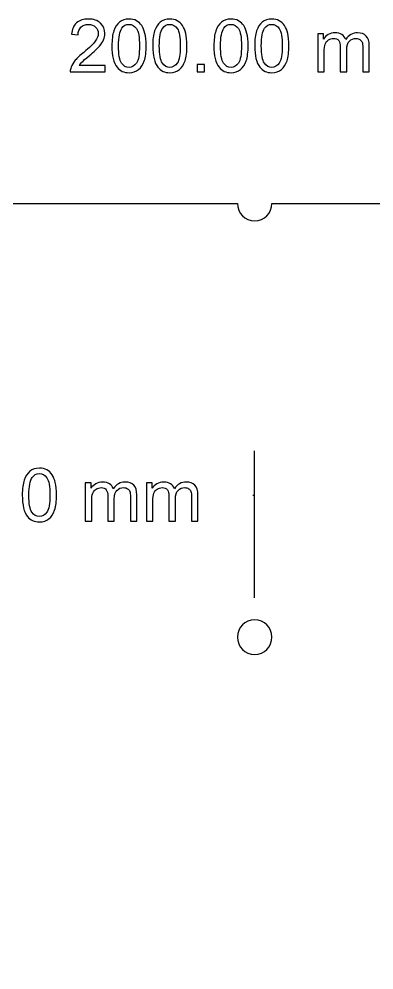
# Model space of a CAD drawing. Extents: x -3.94 to 4.95, y -3.94 to 4.85.
# Drawn here: x -1.071 to 0.542, y 0.458 to 4.774 of the extents above; entities that cross this region are included whole.
import ezdxf

# ---------------------------------------------------------------- set-up
doc = ezdxf.new("R2010")
doc.units = 0
doc.layers.add('LAYER_2', color=7, linetype='CONTINUOUS')

msp = doc.modelspace()

# ---------------------------------------------------------------- linework, layer by layer
at = {"layer": 'LAYER_2', "color": 250}
for points, knots in [([(-0.68, 4.5627), (-0.68, 4.5627), (-0.68, 4.5345), (-0.68, 4.5345), (-0.68, 4.5345), (-0.68, 4.5345), (-0.8378, 4.5345), (-0.8378, 4.5345), (-0.8378, 4.5345), (-0.838, 4.5416), (-0.8369, 4.5484), (-0.8344, 4.5549), (-0.8344, 4.5549), (-0.8304, 4.5657), (-0.8239, 4.5762), (-0.8151, 4.5867), (-0.8151, 4.5867), (-0.8062, 4.597), (-0.7934, 4.6091), (-0.7768, 4.6228), (-0.7768, 4.6228), (-0.7508, 4.644), (-0.7333, 4.6609), (-0.7242, 4.6733), (-0.7242, 4.6733), (-0.715, 4.6857), (-0.7105, 4.6975), (-0.7105, 4.7085), (-0.7105, 4.7085), (-0.7105, 4.7202), (-0.7147, 4.7299), (-0.7229, 4.7379), (-0.7229, 4.7379), (-0.7313, 4.7459), (-0.7421, 4.7499), (-0.7554, 4.7499), (-0.7554, 4.7499), (-0.7695, 4.7499), (-0.7808, 4.7457), (-0.7893, 4.7372), (-0.7893, 4.7372), (-0.7978, 4.7287), (-0.802, 4.717), (-0.8022, 4.702), (-0.8022, 4.702), (-0.8022, 4.702), (-0.8323, 4.7051), (-0.8323, 4.7051), (-0.8323, 4.7051), (-0.8302, 4.7276), (-0.8224, 4.7447), (-0.809, 4.7565), (-0.809, 4.7565), (-0.7955, 4.7683), (-0.7774, 4.7742), (-0.7548, 4.7742), (-0.7548, 4.7742), (-0.7319, 4.7742), (-0.7138, 4.7678), (-0.7004, 4.7551), (-0.7004, 4.7551), (-0.687, 4.7424), (-0.6804, 4.7267), (-0.6804, 4.7079), (-0.6804, 4.7079), (-0.6804, 4.6983), (-0.6823, 4.6889), (-0.6863, 4.6797), (-0.6863, 4.6797), (-0.6902, 4.6705), (-0.6967, 4.6608), (-0.7057, 4.6506), (-0.7057, 4.6506), (-0.7148, 4.6404), (-0.7298, 4.6264), (-0.7509, 4.6086), (-0.7509, 4.6086), (-0.7684, 4.5938), (-0.7797, 4.5838), (-0.7847, 4.5785), (-0.7847, 4.5785), (-0.7897, 4.5733), (-0.7938, 4.568), (-0.7971, 4.5627), (-0.7971, 4.5627), (-0.7971, 4.5627), (-0.68, 4.5627), (-0.68, 4.5627)], [0, 0, 0, 0, 0.045455, 0.045455, 0.045455, 0.045455, 0.090909, 0.090909, 0.090909, 0.090909, 0.136364, 0.136364, 0.136364, 0.136364, 0.181818, 0.181818, 0.181818, 0.181818, 0.227273, 0.227273, 0.227273, 0.227273, 0.272727, 0.272727, 0.272727, 0.272727, 0.318182, 0.318182, 0.318182, 0.318182, 0.363636, 0.363636, 0.363636, 0.363636, 0.409091, 0.409091, 0.409091, 0.409091, 0.454545, 0.454545, 0.454545, 0.454545, 0.5, 0.5, 0.5, 0.5, 0.545455, 0.545455, 0.545455, 0.545455, 0.590909, 0.590909, 0.590909, 0.590909, 0.636364, 0.636364, 0.636364, 0.636364, 0.681818, 0.681818, 0.681818, 0.681818, 0.727273, 0.727273, 0.727273, 0.727273, 0.772727, 0.772727, 0.772727, 0.772727, 0.818182, 0.818182, 0.818182, 0.818182, 0.863636, 0.863636, 0.863636, 0.863636, 0.909091, 0.909091, 0.909091, 0.909091, 0.954545, 0.954545, 0.954545, 0.954545, 1, 1, 1, 1]), ([(-0.6487, 4.6522), (-0.6487, 4.6804), (-0.6458, 4.7032), (-0.6399, 4.7203), (-0.6399, 4.7203), (-0.6342, 4.7375), (-0.6255, 4.7508), (-0.614, 4.7602), (-0.614, 4.7602), (-0.6026, 4.7695), (-0.5882, 4.7742), (-0.5709, 4.7742), (-0.5709, 4.7742), (-0.558, 4.7742), (-0.5468, 4.7715), (-0.5372, 4.7664), (-0.5372, 4.7664), (-0.5275, 4.7613), (-0.5195, 4.7538), (-0.5132, 4.7441), (-0.5132, 4.7441), (-0.5069, 4.7344), (-0.502, 4.7225), (-0.4984, 4.7086), (-0.4984, 4.7086), (-0.4948, 4.6947), (-0.493, 4.6759), (-0.493, 4.6522), (-0.493, 4.6522), (-0.493, 4.6242), (-0.4959, 4.6017), (-0.5017, 4.5844), (-0.5017, 4.5844), (-0.5074, 4.5672), (-0.516, 4.5539), (-0.5275, 4.5445), (-0.5275, 4.5445), (-0.5389, 4.5352), (-0.5534, 4.5305), (-0.5709, 4.5305), (-0.5709, 4.5305), (-0.5939, 4.5305), (-0.6119, 4.5387), (-0.625, 4.5552), (-0.625, 4.5552), (-0.6408, 4.575), (-0.6487, 4.6074), (-0.6487, 4.6522)], [0, 0, 0, 0, 0.083333, 0.083333, 0.083333, 0.083333, 0.166667, 0.166667, 0.166667, 0.166667, 0.25, 0.25, 0.25, 0.25, 0.333333, 0.333333, 0.333333, 0.333333, 0.416667, 0.416667, 0.416667, 0.416667, 0.5, 0.5, 0.5, 0.5, 0.583333, 0.583333, 0.583333, 0.583333, 0.666667, 0.666667, 0.666667, 0.666667, 0.75, 0.75, 0.75, 0.75, 0.833333, 0.833333, 0.833333, 0.833333, 0.916667, 0.916667, 0.916667, 0.916667, 1, 1, 1, 1]), ([(-0.6185, 4.6522), (-0.6185, 4.613), (-0.6139, 4.587), (-0.6048, 4.574), (-0.6048, 4.574), (-0.5956, 4.561), (-0.5843, 4.5545), (-0.5709, 4.5545), (-0.5709, 4.5545), (-0.5574, 4.5545), (-0.5461, 4.5611), (-0.5369, 4.5741), (-0.5369, 4.5741), (-0.5278, 4.5871), (-0.5232, 4.6132), (-0.5232, 4.6522), (-0.5232, 4.6522), (-0.5232, 4.6915), (-0.5278, 4.7176), (-0.5369, 4.7305), (-0.5369, 4.7305), (-0.5461, 4.7434), (-0.5575, 4.7499), (-0.5712, 4.7499), (-0.5712, 4.7499), (-0.5847, 4.7499), (-0.5954, 4.7442), (-0.6034, 4.7328), (-0.6034, 4.7328), (-0.6135, 4.7183), (-0.6185, 4.6914), (-0.6185, 4.6522)], [0, 0, 0, 0, 0.125, 0.125, 0.125, 0.125, 0.25, 0.25, 0.25, 0.25, 0.375, 0.375, 0.375, 0.375, 0.5, 0.5, 0.5, 0.5, 0.625, 0.625, 0.625, 0.625, 0.75, 0.75, 0.75, 0.75, 0.875, 0.875, 0.875, 0.875, 1, 1, 1, 1]), ([(-0.4633, 4.6522), (-0.4633, 4.6804), (-0.4604, 4.7032), (-0.4545, 4.7203), (-0.4545, 4.7203), (-0.4488, 4.7375), (-0.4401, 4.7508), (-0.4287, 4.7602), (-0.4287, 4.7602), (-0.4172, 4.7695), (-0.4028, 4.7742), (-0.3855, 4.7742), (-0.3855, 4.7742), (-0.3727, 4.7742), (-0.3614, 4.7715), (-0.3518, 4.7664), (-0.3518, 4.7664), (-0.3421, 4.7613), (-0.3342, 4.7538), (-0.3278, 4.7441), (-0.3278, 4.7441), (-0.3215, 4.7344), (-0.3166, 4.7225), (-0.313, 4.7086), (-0.313, 4.7086), (-0.3094, 4.6947), (-0.3077, 4.6759), (-0.3077, 4.6522), (-0.3077, 4.6522), (-0.3077, 4.6242), (-0.3105, 4.6017), (-0.3163, 4.5844), (-0.3163, 4.5844), (-0.322, 4.5672), (-0.3307, 4.5539), (-0.3421, 4.5445), (-0.3421, 4.5445), (-0.3535, 4.5352), (-0.368, 4.5305), (-0.3855, 4.5305), (-0.3855, 4.5305), (-0.4085, 4.5305), (-0.4265, 4.5387), (-0.4397, 4.5552), (-0.4397, 4.5552), (-0.4554, 4.575), (-0.4633, 4.6074), (-0.4633, 4.6522)], [0, 0, 0, 0, 0.083333, 0.083333, 0.083333, 0.083333, 0.166667, 0.166667, 0.166667, 0.166667, 0.25, 0.25, 0.25, 0.25, 0.333333, 0.333333, 0.333333, 0.333333, 0.416667, 0.416667, 0.416667, 0.416667, 0.5, 0.5, 0.5, 0.5, 0.583333, 0.583333, 0.583333, 0.583333, 0.666667, 0.666667, 0.666667, 0.666667, 0.75, 0.75, 0.75, 0.75, 0.833333, 0.833333, 0.833333, 0.833333, 0.916667, 0.916667, 0.916667, 0.916667, 1, 1, 1, 1]), ([(-0.4332, 4.6522), (-0.4332, 4.613), (-0.4285, 4.587), (-0.4194, 4.574), (-0.4194, 4.574), (-0.4102, 4.561), (-0.3989, 4.5545), (-0.3855, 4.5545), (-0.3855, 4.5545), (-0.372, 4.5545), (-0.3607, 4.5611), (-0.3515, 4.5741), (-0.3515, 4.5741), (-0.3424, 4.5871), (-0.3378, 4.6132), (-0.3378, 4.6522), (-0.3378, 4.6522), (-0.3378, 4.6915), (-0.3424, 4.7176), (-0.3515, 4.7305), (-0.3515, 4.7305), (-0.3607, 4.7434), (-0.3721, 4.7499), (-0.3858, 4.7499), (-0.3858, 4.7499), (-0.3993, 4.7499), (-0.41, 4.7442), (-0.418, 4.7328), (-0.418, 4.7328), (-0.4281, 4.7183), (-0.4332, 4.6914), (-0.4332, 4.6522)], [0, 0, 0, 0, 0.125, 0.125, 0.125, 0.125, 0.25, 0.25, 0.25, 0.25, 0.375, 0.375, 0.375, 0.375, 0.5, 0.5, 0.5, 0.5, 0.625, 0.625, 0.625, 0.625, 0.75, 0.75, 0.75, 0.75, 0.875, 0.875, 0.875, 0.875, 1, 1, 1, 1]), ([(-0.1853, 4.6522), (-0.1853, 4.6804), (-0.1824, 4.7032), (-0.1765, 4.7203), (-0.1765, 4.7203), (-0.1708, 4.7375), (-0.1621, 4.7508), (-0.1507, 4.7602), (-0.1507, 4.7602), (-0.1392, 4.7695), (-0.1248, 4.7742), (-0.1075, 4.7742), (-0.1075, 4.7742), (-0.0947, 4.7742), (-0.0834, 4.7715), (-0.0738, 4.7664), (-0.0738, 4.7664), (-0.0641, 4.7613), (-0.0562, 4.7538), (-0.0498, 4.7441), (-0.0498, 4.7441), (-0.0435, 4.7344), (-0.0386, 4.7225), (-0.035, 4.7086), (-0.035, 4.7086), (-0.0314, 4.6947), (-0.0297, 4.6759), (-0.0297, 4.6522), (-0.0297, 4.6522), (-0.0297, 4.6242), (-0.0325, 4.6017), (-0.0383, 4.5844), (-0.0383, 4.5844), (-0.044, 4.5672), (-0.0527, 4.5539), (-0.0641, 4.5445), (-0.0641, 4.5445), (-0.0755, 4.5352), (-0.09, 4.5305), (-0.1075, 4.5305), (-0.1075, 4.5305), (-0.1305, 4.5305), (-0.1485, 4.5387), (-0.1617, 4.5552), (-0.1617, 4.5552), (-0.1774, 4.575), (-0.1853, 4.6074), (-0.1853, 4.6522)], [0, 0, 0, 0, 0.083333, 0.083333, 0.083333, 0.083333, 0.166667, 0.166667, 0.166667, 0.166667, 0.25, 0.25, 0.25, 0.25, 0.333333, 0.333333, 0.333333, 0.333333, 0.416667, 0.416667, 0.416667, 0.416667, 0.5, 0.5, 0.5, 0.5, 0.583333, 0.583333, 0.583333, 0.583333, 0.666667, 0.666667, 0.666667, 0.666667, 0.75, 0.75, 0.75, 0.75, 0.833333, 0.833333, 0.833333, 0.833333, 0.916667, 0.916667, 0.916667, 0.916667, 1, 1, 1, 1]), ([(-0.1552, 4.6522), (-0.1552, 4.613), (-0.1505, 4.587), (-0.1414, 4.574), (-0.1414, 4.574), (-0.1322, 4.561), (-0.1209, 4.5545), (-0.1075, 4.5545), (-0.1075, 4.5545), (-0.094, 4.5545), (-0.0827, 4.5611), (-0.0735, 4.5741), (-0.0735, 4.5741), (-0.0644, 4.5871), (-0.0598, 4.6132), (-0.0598, 4.6522), (-0.0598, 4.6522), (-0.0598, 4.6915), (-0.0644, 4.7176), (-0.0735, 4.7305), (-0.0735, 4.7305), (-0.0827, 4.7434), (-0.0941, 4.7499), (-0.1078, 4.7499), (-0.1078, 4.7499), (-0.1213, 4.7499), (-0.132, 4.7442), (-0.14, 4.7328), (-0.14, 4.7328), (-0.1501, 4.7183), (-0.1552, 4.6914), (-0.1552, 4.6522)], [0, 0, 0, 0, 0.125, 0.125, 0.125, 0.125, 0.25, 0.25, 0.25, 0.25, 0.375, 0.375, 0.375, 0.375, 0.5, 0.5, 0.5, 0.5, 0.625, 0.625, 0.625, 0.625, 0.75, 0.75, 0.75, 0.75, 0.875, 0.875, 0.875, 0.875, 1, 1, 1, 1]), ([(0.0001, 4.6522), (0.0001, 4.6804), (0.003, 4.7032), (0.0088, 4.7203), (0.0088, 4.7203), (0.0146, 4.7375), (0.0233, 4.7508), (0.0347, 4.7602), (0.0347, 4.7602), (0.0462, 4.7695), (0.0606, 4.7742), (0.0779, 4.7742), (0.0779, 4.7742), (0.0907, 4.7742), (0.102, 4.7715), (0.1116, 4.7664), (0.1116, 4.7664), (0.1213, 4.7613), (0.1292, 4.7538), (0.1356, 4.7441), (0.1356, 4.7441), (0.1418, 4.7344), (0.1468, 4.7225), (0.1503, 4.7086), (0.1503, 4.7086), (0.154, 4.6947), (0.1557, 4.6759), (0.1557, 4.6522), (0.1557, 4.6522), (0.1557, 4.6242), (0.1528, 4.6017), (0.1471, 4.5844), (0.1471, 4.5844), (0.1413, 4.5672), (0.1327, 4.5539), (0.1213, 4.5445), (0.1213, 4.5445), (0.1098, 4.5352), (0.0954, 4.5305), (0.0779, 4.5305), (0.0779, 4.5305), (0.0549, 4.5305), (0.0368, 4.5387), (0.0237, 4.5552), (0.0237, 4.5552), (0.008, 4.575), (0.0001, 4.6074), (0.0001, 4.6522)], [0, 0, 0, 0, 0.083333, 0.083333, 0.083333, 0.083333, 0.166667, 0.166667, 0.166667, 0.166667, 0.25, 0.25, 0.25, 0.25, 0.333333, 0.333333, 0.333333, 0.333333, 0.416667, 0.416667, 0.416667, 0.416667, 0.5, 0.5, 0.5, 0.5, 0.583333, 0.583333, 0.583333, 0.583333, 0.666667, 0.666667, 0.666667, 0.666667, 0.75, 0.75, 0.75, 0.75, 0.833333, 0.833333, 0.833333, 0.833333, 0.916667, 0.916667, 0.916667, 0.916667, 1, 1, 1, 1]), ([(0.0302, 4.6522), (0.0302, 4.613), (0.0348, 4.587), (0.044, 4.574), (0.044, 4.574), (0.0532, 4.561), (0.0645, 4.5545), (0.0779, 4.5545), (0.0779, 4.5545), (0.0914, 4.5545), (0.1027, 4.5611), (0.1118, 4.5741), (0.1118, 4.5741), (0.121, 4.5871), (0.1256, 4.6132), (0.1256, 4.6522), (0.1256, 4.6522), (0.1256, 4.6915), (0.121, 4.7176), (0.1118, 4.7305), (0.1118, 4.7305), (0.1027, 4.7434), (0.0913, 4.7499), (0.0776, 4.7499), (0.0776, 4.7499), (0.0641, 4.7499), (0.0534, 4.7442), (0.0453, 4.7328), (0.0453, 4.7328), (0.0353, 4.7183), (0.0302, 4.6914), (0.0302, 4.6522)], [0, 0, 0, 0, 0.125, 0.125, 0.125, 0.125, 0.25, 0.25, 0.25, 0.25, 0.375, 0.375, 0.375, 0.375, 0.5, 0.5, 0.5, 0.5, 0.625, 0.625, 0.625, 0.625, 0.75, 0.75, 0.75, 0.75, 0.875, 0.875, 0.875, 0.875, 1, 1, 1, 1]), ([(0.2863, 4.5345), (0.2863, 4.5345), (0.2863, 4.7074), (0.2863, 4.7074), (0.2863, 4.7074), (0.2863, 4.7074), (0.3125, 4.7074), (0.3125, 4.7074), (0.3125, 4.7074), (0.3125, 4.7074), (0.3125, 4.6832), (0.3125, 4.6832), (0.3125, 4.6832), (0.3179, 4.6916), (0.3251, 4.6984), (0.3341, 4.7035), (0.3341, 4.7035), (0.3431, 4.7087), (0.3534, 4.7113), (0.3649, 4.7113), (0.3649, 4.7113), (0.3777, 4.7113), (0.3882, 4.7087), (0.3963, 4.7033), (0.3963, 4.7033), (0.4046, 4.698), (0.4103, 4.6906), (0.4137, 4.681), (0.4137, 4.681), (0.4274, 4.7012), (0.4452, 4.7113), (0.4671, 4.7113), (0.4671, 4.7113), (0.4842, 4.7113), (0.4974, 4.7065), (0.5066, 4.697), (0.5066, 4.697), (0.5158, 4.6875), (0.5205, 4.6729), (0.5205, 4.6532), (0.5205, 4.6532), (0.5205, 4.6532), (0.5205, 4.5345), (0.5205, 4.5345), (0.5205, 4.5345), (0.5205, 4.5345), (0.4913, 4.5345), (0.4913, 4.5345), (0.4913, 4.5345), (0.4913, 4.5345), (0.4913, 4.6434), (0.4913, 4.6434), (0.4913, 4.6434), (0.4913, 4.6552), (0.4904, 4.6636), (0.4885, 4.6688), (0.4885, 4.6688), (0.4866, 4.6739), (0.4831, 4.678), (0.4782, 4.6812), (0.4782, 4.6812), (0.4732, 4.6843), (0.4673, 4.6859), (0.4606, 4.6859), (0.4606, 4.6859), (0.4484, 4.6859), (0.4383, 4.6819), (0.4303, 4.6738), (0.4303, 4.6738), (0.4223, 4.6657), (0.4182, 4.6528), (0.4182, 4.635), (0.4182, 4.635), (0.4182, 4.635), (0.4182, 4.5345), (0.4182, 4.5345), (0.4182, 4.5345), (0.4182, 4.5345), (0.389, 4.5345), (0.389, 4.5345), (0.389, 4.5345), (0.389, 4.5345), (0.389, 4.6468), (0.389, 4.6468), (0.389, 4.6468), (0.389, 4.6599), (0.3866, 4.6697), (0.3818, 4.6762), (0.3818, 4.6762), (0.377, 4.6827), (0.3692, 4.6859), (0.3583, 4.6859), (0.3583, 4.6859), (0.3501, 4.6859), (0.3425, 4.6838), (0.3355, 4.6794), (0.3355, 4.6794), (0.3285, 4.675), (0.3234, 4.6687), (0.3203, 4.6604), (0.3203, 4.6604), (0.3171, 4.652), (0.3156, 4.6399), (0.3156, 4.6242), (0.3156, 4.6242), (0.3156, 4.6242), (0.3156, 4.5345), (0.3156, 4.5345), (0.3156, 4.5345), (0.3156, 4.5345), (0.2863, 4.5345), (0.2863, 4.5345)], [0, 0, 0, 0, 0.035714, 0.035714, 0.035714, 0.035714, 0.071429, 0.071429, 0.071429, 0.071429, 0.107143, 0.107143, 0.107143, 0.107143, 0.142857, 0.142857, 0.142857, 0.142857, 0.178571, 0.178571, 0.178571, 0.178571, 0.214286, 0.214286, 0.214286, 0.214286, 0.25, 0.25, 0.25, 0.25, 0.285714, 0.285714, 0.285714, 0.285714, 0.321429, 0.321429, 0.321429, 0.321429, 0.357143, 0.357143, 0.357143, 0.357143, 0.392857, 0.392857, 0.392857, 0.392857, 0.428571, 0.428571, 0.428571, 0.428571, 0.464286, 0.464286, 0.464286, 0.464286, 0.5, 0.5, 0.5, 0.5, 0.535714, 0.535714, 0.535714, 0.535714, 0.571429, 0.571429, 0.571429, 0.571429, 0.607143, 0.607143, 0.607143, 0.607143, 0.642857, 0.642857, 0.642857, 0.642857, 0.678571, 0.678571, 0.678571, 0.678571, 0.714286, 0.714286, 0.714286, 0.714286, 0.75, 0.75, 0.75, 0.75, 0.785714, 0.785714, 0.785714, 0.785714, 0.821429, 0.821429, 0.821429, 0.821429, 0.857143, 0.857143, 0.857143, 0.857143, 0.892857, 0.892857, 0.892857, 0.892857, 0.928571, 0.928571, 0.928571, 0.928571, 0.964286, 0.964286, 0.964286, 0.964286, 1, 1, 1, 1]), ([(-0.2614, 4.5345), (-0.2614, 4.5345), (-0.2614, 4.5679), (-0.2614, 4.5679), (-0.2614, 4.5679), (-0.2614, 4.5679), (-0.228, 4.5679), (-0.228, 4.5679), (-0.228, 4.5679), (-0.228, 4.5679), (-0.228, 4.5345), (-0.228, 4.5345), (-0.228, 4.5345), (-0.228, 4.5345), (-0.2614, 4.5345), (-0.2614, 4.5345)], [0, 0, 0, 0, 0.25, 0.25, 0.25, 0.25, 0.5, 0.5, 0.5, 0.5, 0.75, 0.75, 0.75, 0.75, 1, 1, 1, 1]), ([(1.8898, -3.937), (1.8898, -3.8937), (1.9252, -3.8583), (1.9685, -3.8583), (1.9685, -3.8583), (2.0118, -3.8583), (2.0472, -3.8937), (2.0472, -3.937), (2.0472, -3.937), (2.0472, -3.937), (3.8583, -3.937), (3.8583, -3.937), (3.8583, -3.937), (3.8583, -3.937), (3.8622, -3.9055), (3.8622, -3.9055), (3.8622, -3.9055), (3.8622, -3.9055), (3.878, -3.878), (3.878, -3.878), (3.878, -3.878), (3.878, -3.878), (3.9055, -3.8622), (3.9055, -3.8622), (3.9055, -3.8622), (3.9055, -3.8622), (3.937, -3.8583), (3.937, -3.8583), (3.937, -3.8583), (3.937, -3.8583), (3.937, -2.0473), (3.937, -2.0473), (3.937, -2.0473), (3.937, -2.0473), (3.9213, -2.0473), (3.9213, -2.0473), (3.9213, -2.0473), (3.9213, -2.0473), (3.8898, -2.0354), (3.8898, -2.0354), (3.8898, -2.0354), (3.8898, -2.0354), (3.878, -2.0236), (3.878, -2.0236), (3.878, -2.0236), (3.878, -2.0236), (3.8622, -2), (3.8622, -2), (3.8622, -2), (3.8622, -2), (3.8583, -1.9685), (3.8583, -1.9685), (3.8583, -1.9685), (3.8583, -1.9685), (3.8622, -1.937), (3.8622, -1.937), (3.8622, -1.937), (3.8622, -1.937), (3.878, -1.9094), (3.878, -1.9094), (3.878, -1.9094), (3.878, -1.9094), (3.9055, -1.8937), (3.9055, -1.8937), (3.9055, -1.8937), (3.9055, -1.8937), (3.937, -1.8898), (3.937, -1.8898), (3.937, -1.8898), (3.937, -1.8898), (3.937, -0.0787), (3.937, -0.0787), (3.937, -0.0787), (3.937, -0.0787), (3.9213, -0.0787), (3.9213, -0.0787), (3.9213, -0.0787), (3.9213, -0.0787), (3.8898, -0.0669), (3.8898, -0.0669), (3.8898, -0.0669), (3.8898, -0.0669), (3.878, -0.0551), (3.878, -0.0551), (3.878, -0.0551), (3.878, -0.0551), (3.8622, -0.0315), (3.8622, -0.0315), (3.8622, -0.0315), (3.8622, -0.0315), (3.8583, 0), (3.8583, 0), (3.8583, 0), (3.8583, 0), (3.8622, 0.0315), (3.8622, 0.0315), (3.8622, 0.0315), (3.8622, 0.0315), (3.8898, 0.0669), (3.8898, 0.0669), (3.8898, 0.0669), (3.8898, 0.0669), (3.9213, 0.0787), (3.9213, 0.0787), (3.9213, 0.0787), (3.9213, 0.0787), (3.937, 0.0787), (3.937, 0.0787), (3.937, 0.0787), (3.937, 0.0787), (3.937, 1.8898), (3.937, 1.8898), (3.937, 1.8898), (3.937, 1.8898), (3.9213, 1.8898), (3.9213, 1.8898), (3.9213, 1.8898), (3.9213, 1.8898), (3.878, 1.9094), (3.878, 1.9094), (3.878, 1.9094), (3.878, 1.9094), (3.8622, 1.937), (3.8622, 1.937), (3.8622, 1.937), (3.8622, 1.937), (3.8583, 1.9685), (3.8583, 1.9685), (3.8583, 1.9685), (3.8583, 1.9685), (3.8622, 2), (3.8622, 2), (3.8622, 2), (3.8622, 2), (3.8898, 2.0354), (3.8898, 2.0354), (3.8898, 2.0354), (3.8898, 2.0354), (3.9213, 2.0472), (3.9213, 2.0472), (3.9213, 2.0472), (3.9213, 2.0472), (3.937, 2.0472), (3.937, 2.0472), (3.937, 2.0472), (3.937, 2.0472), (3.937, 3.8583), (3.937, 3.8583), (3.937, 3.8583), (3.937, 3.8583), (3.9213, 3.8583), (3.9213, 3.8583), (3.9213, 3.8583), (3.9213, 3.8583), (3.878, 3.878), (3.878, 3.878), (3.878, 3.878), (3.878, 3.878), (3.8622, 3.9055), (3.8622, 3.9055), (3.8622, 3.9055), (3.8622, 3.9055), (3.8583, 3.937), (3.8583, 3.937), (3.8583, 3.937), (3.8583, 3.937), (2.0472, 3.937), (2.0472, 3.937), (2.0472, 3.937), (2.0472, 3.8937), (2.0118, 3.8583), (1.9685, 3.8583), (1.9685, 3.8583), (1.9252, 3.8583), (1.8898, 3.8937), (1.8898, 3.937), (1.8898, 3.937), (1.8898, 3.937), (0.0787, 3.937), (0.0787, 3.937), (0.0787, 3.937), (0.0787, 3.8937), (0.0433, 3.8583), (0, 3.8583), (0, 3.8583), (-0.0433, 3.8583), (-0.0787, 3.8937), (-0.0787, 3.937), (-0.0787, 3.937), (-0.0787, 3.937), (-1.8898, 3.937), (-1.8898, 3.937), (-1.8898, 3.937), (-1.8898, 3.8937), (-1.9252, 3.8583), (-1.9685, 3.8583), (-1.9685, 3.8583), (-2.0118, 3.8583), (-2.0473, 3.8937), (-2.0473, 3.937), (-2.0473, 3.937), (-2.0473, 3.937), (-3.8583, 3.937), (-3.8583, 3.937), (-3.8583, 3.937), (-3.8583, 3.937), (-3.8622, 3.9055), (-3.8622, 3.9055), (-3.8622, 3.9055), (-3.8622, 3.9055), (-3.878, 3.878), (-3.878, 3.878), (-3.878, 3.878), (-3.878, 3.878), (-3.9055, 3.8622), (-3.9055, 3.8622), (-3.9055, 3.8622), (-3.9055, 3.8622), (-3.937, 3.8583), (-3.937, 3.8583), (-3.937, 3.8583), (-3.937, 3.8583), (-3.937, 2.0472), (-3.937, 2.0472), (-3.937, 2.0472), (-3.937, 2.0472), (-3.9213, 2.0472), (-3.9213, 2.0472), (-3.9213, 2.0472), (-3.9213, 2.0472), (-3.8898, 2.0354), (-3.8898, 2.0354), (-3.8898, 2.0354), (-3.8898, 2.0354), (-3.878, 2.0236), (-3.878, 2.0236), (-3.878, 2.0236), (-3.878, 2.0236), (-3.8622, 2), (-3.8622, 2), (-3.8622, 2), (-3.8622, 2), (-3.8583, 1.9685), (-3.8583, 1.9685), (-3.8583, 1.9685), (-3.8583, 1.9685), (-3.8622, 1.937), (-3.8622, 1.937), (-3.8622, 1.937), (-3.8622, 1.937), (-3.878, 1.9094), (-3.878, 1.9094), (-3.878, 1.9094), (-3.878, 1.9094), (-3.9055, 1.8937), (-3.9055, 1.8937), (-3.9055, 1.8937), (-3.9055, 1.8937), (-3.937, 1.8898), (-3.937, 1.8898), (-3.937, 1.8898), (-3.937, 1.8898), (-3.937, 0.0787), (-3.937, 0.0787), (-3.937, 0.0787), (-3.937, 0.0787), (-3.9213, 0.0787), (-3.9213, 0.0787), (-3.9213, 0.0787), (-3.9213, 0.0787), (-3.8898, 0.0669), (-3.8898, 0.0669), (-3.8898, 0.0669), (-3.8898, 0.0669), (-3.878, 0.0551), (-3.878, 0.0551), (-3.878, 0.0551), (-3.878, 0.0551), (-3.8622, 0.0315), (-3.8622, 0.0315), (-3.8622, 0.0315), (-3.8622, 0.0315), (-3.8583, 0), (-3.8583, 0), (-3.8583, 0), (-3.8583, 0), (-3.8622, -0.0315), (-3.8622, -0.0315), (-3.8622, -0.0315), (-3.8622, -0.0315), (-3.8898, -0.0669), (-3.8898, -0.0669), (-3.8898, -0.0669), (-3.8898, -0.0669), (-3.9213, -0.0787), (-3.9213, -0.0787), (-3.9213, -0.0787), (-3.9213, -0.0787), (-3.937, -0.0787), (-3.937, -0.0787), (-3.937, -0.0787), (-3.937, -0.0787), (-3.937, -1.8898), (-3.937, -1.8898), (-3.937, -1.8898), (-3.937, -1.8898), (-3.9213, -1.8898), (-3.9213, -1.8898), (-3.9213, -1.8898), (-3.9213, -1.8898), (-3.878, -1.9094), (-3.878, -1.9094), (-3.878, -1.9094), (-3.878, -1.9094), (-3.8622, -1.937), (-3.8622, -1.937), (-3.8622, -1.937), (-3.8622, -1.937), (-3.8583, -1.9685), (-3.8583, -1.9685), (-3.8583, -1.9685), (-3.8583, -1.9685), (-3.8622, -2), (-3.8622, -2), (-3.8622, -2), (-3.8622, -2), (-3.8898, -2.0354), (-3.8898, -2.0354), (-3.8898, -2.0354), (-3.8898, -2.0354), (-3.9213, -2.0473), (-3.9213, -2.0473), (-3.9213, -2.0473), (-3.9213, -2.0473), (-3.937, -2.0473), (-3.937, -2.0473), (-3.937, -2.0473), (-3.937, -2.0473), (-3.937, -3.8583), (-3.937, -3.8583), (-3.937, -3.8583), (-3.937, -3.8583), (-3.9213, -3.8583), (-3.9213, -3.8583), (-3.9213, -3.8583), (-3.9213, -3.8583), (-3.878, -3.878), (-3.878, -3.878), (-3.878, -3.878), (-3.878, -3.878), (-3.8622, -3.9055), (-3.8622, -3.9055), (-3.8622, -3.9055), (-3.8622, -3.9055), (-3.8583, -3.937), (-3.8583, -3.937), (-3.8583, -3.937), (-3.8583, -3.937), (-2.0473, -3.937), (-2.0473, -3.937), (-2.0473, -3.937), (-2.0473, -3.8937), (-2.0118, -3.8583), (-1.9685, -3.8583), (-1.9685, -3.8583), (-1.9252, -3.8583), (-1.8898, -3.8937), (-1.8898, -3.937), (-1.8898, -3.937), (-1.8898, -3.937), (-0.0787, -3.937), (-0.0787, -3.937), (-0.0787, -3.937), (-0.0787, -3.8937), (-0.0433, -3.8583), (0, -3.8583), (0, -3.8583), (0.0433, -3.8583), (0.0787, -3.8937), (0.0787, -3.937), (0.0787, -3.937), (0.0787, -3.937), (1.8898, -3.937), (1.8898, -3.937)], [0, 0, 0, 0, 0.010417, 0.010417, 0.010417, 0.010417, 0.020833, 0.020833, 0.020833, 0.020833, 0.03125, 0.03125, 0.03125, 0.03125, 0.041667, 0.041667, 0.041667, 0.041667, 0.052083, 0.052083, 0.052083, 0.052083, 0.0625, 0.0625, 0.0625, 0.0625, 0.072917, 0.072917, 0.072917, 0.072917, 0.083333, 0.083333, 0.083333, 0.083333, 0.09375, 0.09375, 0.09375, 0.09375, 0.104167, 0.104167, 0.104167, 0.104167, 0.114583, 0.114583, 0.114583, 0.114583, 0.125, 0.125, 0.125, 0.125, 0.135417, 0.135417, 0.135417, 0.135417, 0.145833, 0.145833, 0.145833, 0.145833, 0.15625, 0.15625, 0.15625, 0.15625, 0.166667, 0.166667, 0.166667, 0.166667, 0.177083, 0.177083, 0.177083, 0.177083, 0.1875, 0.1875, 0.1875, 0.1875, 0.197917, 0.197917, 0.197917, 0.197917, 0.208333, 0.208333, 0.208333, 0.208333, 0.21875, 0.21875, 0.21875, 0.21875, 0.229167, 0.229167, 0.229167, 0.229167, 0.239583, 0.239583, 0.239583, 0.239583, 0.25, 0.25, 0.25, 0.25, 0.260417, 0.260417, 0.260417, 0.260417, 0.270833, 0.270833, 0.270833, 0.270833, 0.28125, 0.28125, 0.28125, 0.28125, 0.291667, 0.291667, 0.291667, 0.291667, 0.302083, 0.302083, 0.302083, 0.302083, 0.3125, 0.3125, 0.3125, 0.3125, 0.322917, 0.322917, 0.322917, 0.322917, 0.333333, 0.333333, 0.333333, 0.333333, 0.34375, 0.34375, 0.34375, 0.34375, 0.354167, 0.354167, 0.354167, 0.354167, 0.364583, 0.364583, 0.364583, 0.364583, 0.375, 0.375, 0.375, 0.375, 0.385417, 0.385417, 0.385417, 0.385417, 0.395833, 0.395833, 0.395833, 0.395833, 0.40625, 0.40625, 0.40625, 0.40625, 0.416667, 0.416667, 0.416667, 0.416667, 0.427083, 0.427083, 0.427083, 0.427083, 0.4375, 0.4375, 0.4375, 0.4375, 0.447917, 0.447917, 0.447917, 0.447917, 0.458333, 0.458333, 0.458333, 0.458333, 0.46875, 0.46875, 0.46875, 0.46875, 0.479167, 0.479167, 0.479167, 0.479167, 0.489583, 0.489583, 0.489583, 0.489583, 0.5, 0.5, 0.5, 0.5, 0.510417, 0.510417, 0.510417, 0.510417, 0.520833, 0.520833, 0.520833, 0.520833, 0.53125, 0.53125, 0.53125, 0.53125, 0.541667, 0.541667, 0.541667, 0.541667, 0.552083, 0.552083, 0.552083, 0.552083, 0.5625, 0.5625, 0.5625, 0.5625, 0.572917, 0.572917, 0.572917, 0.572917, 0.583333, 0.583333, 0.583333, 0.583333, 0.59375, 0.59375, 0.59375, 0.59375, 0.604167, 0.604167, 0.604167, 0.604167, 0.614583, 0.614583, 0.614583, 0.614583, 0.625, 0.625, 0.625, 0.625, 0.635417, 0.635417, 0.635417, 0.635417, 0.645833, 0.645833, 0.645833, 0.645833, 0.65625, 0.65625, 0.65625, 0.65625, 0.666667, 0.666667, 0.666667, 0.666667, 0.677083, 0.677083, 0.677083, 0.677083, 0.6875, 0.6875, 0.6875, 0.6875, 0.697917, 0.697917, 0.697917, 0.697917, 0.708333, 0.708333, 0.708333, 0.708333, 0.71875, 0.71875, 0.71875, 0.71875, 0.729167, 0.729167, 0.729167, 0.729167, 0.739583, 0.739583, 0.739583, 0.739583, 0.75, 0.75, 0.75, 0.75, 0.760417, 0.760417, 0.760417, 0.760417, 0.770833, 0.770833, 0.770833, 0.770833, 0.78125, 0.78125, 0.78125, 0.78125, 0.791667, 0.791667, 0.791667, 0.791667, 0.802083, 0.802083, 0.802083, 0.802083, 0.8125, 0.8125, 0.8125, 0.8125, 0.822917, 0.822917, 0.822917, 0.822917, 0.833333, 0.833333, 0.833333, 0.833333, 0.84375, 0.84375, 0.84375, 0.84375, 0.854167, 0.854167, 0.854167, 0.854167, 0.864583, 0.864583, 0.864583, 0.864583, 0.875, 0.875, 0.875, 0.875, 0.885417, 0.885417, 0.885417, 0.885417, 0.895833, 0.895833, 0.895833, 0.895833, 0.90625, 0.90625, 0.90625, 0.90625, 0.916667, 0.916667, 0.916667, 0.916667, 0.927083, 0.927083, 0.927083, 0.927083, 0.9375, 0.9375, 0.9375, 0.9375, 0.947917, 0.947917, 0.947917, 0.947917, 0.958333, 0.958333, 0.958333, 0.958333, 0.96875, 0.96875, 0.96875, 0.96875, 0.979167, 0.979167, 0.979167, 0.979167, 0.989583, 0.989583, 0.989583, 0.989583, 1, 1, 1, 1]), ([(-1.0559, 2.6133), (-1.0559, 2.6415), (-1.053, 2.6642), (-1.0472, 2.6814), (-1.0472, 2.6814), (-1.0414, 2.6986), (-1.0327, 2.7119), (-1.0213, 2.7212), (-1.0213, 2.7212), (-1.0098, 2.7306), (-0.9954, 2.7352), (-0.9781, 2.7352), (-0.9781, 2.7352), (-0.9653, 2.7352), (-0.9541, 2.7326), (-0.9444, 2.7275), (-0.9444, 2.7275), (-0.9347, 2.7223), (-0.9268, 2.7149), (-0.9204, 2.7052), (-0.9204, 2.7052), (-0.9142, 2.6955), (-0.9092, 2.6836), (-0.9057, 2.6697), (-0.9057, 2.6697), (-0.9021, 2.6557), (-0.9003, 2.637), (-0.9003, 2.6133), (-0.9003, 2.6133), (-0.9003, 2.5853), (-0.9032, 2.5627), (-0.9089, 2.5455), (-0.9089, 2.5455), (-0.9147, 2.5283), (-0.9233, 2.515), (-0.9347, 2.5056), (-0.9347, 2.5056), (-0.9462, 2.4962), (-0.9606, 2.4916), (-0.9781, 2.4916), (-0.9781, 2.4916), (-1.0011, 2.4916), (-1.0192, 2.4998), (-1.0323, 2.5163), (-1.0323, 2.5163), (-1.048, 2.5361), (-1.0559, 2.5685), (-1.0559, 2.6133)], [0, 0, 0, 0, 0.083333, 0.083333, 0.083333, 0.083333, 0.166667, 0.166667, 0.166667, 0.166667, 0.25, 0.25, 0.25, 0.25, 0.333333, 0.333333, 0.333333, 0.333333, 0.416667, 0.416667, 0.416667, 0.416667, 0.5, 0.5, 0.5, 0.5, 0.583333, 0.583333, 0.583333, 0.583333, 0.666667, 0.666667, 0.666667, 0.666667, 0.75, 0.75, 0.75, 0.75, 0.833333, 0.833333, 0.833333, 0.833333, 0.916667, 0.916667, 0.916667, 0.916667, 1, 1, 1, 1]), ([(-1.0258, 2.6133), (-1.0258, 2.5741), (-1.0212, 2.5481), (-1.012, 2.5351), (-1.012, 2.5351), (-1.0028, 2.5221), (-0.9916, 2.5156), (-0.9781, 2.5156), (-0.9781, 2.5156), (-0.9646, 2.5156), (-0.9533, 2.5222), (-0.9442, 2.5352), (-0.9442, 2.5352), (-0.935, 2.5482), (-0.9304, 2.5742), (-0.9304, 2.6133), (-0.9304, 2.6133), (-0.9304, 2.6526), (-0.935, 2.6787), (-0.9442, 2.6916), (-0.9442, 2.6916), (-0.9533, 2.7045), (-0.9647, 2.711), (-0.9784, 2.711), (-0.9784, 2.711), (-0.9919, 2.711), (-1.0026, 2.7052), (-1.0107, 2.6938), (-1.0107, 2.6938), (-1.0207, 2.6793), (-1.0258, 2.6525), (-1.0258, 2.6133)], [0, 0, 0, 0, 0.125, 0.125, 0.125, 0.125, 0.25, 0.25, 0.25, 0.25, 0.375, 0.375, 0.375, 0.375, 0.5, 0.5, 0.5, 0.5, 0.625, 0.625, 0.625, 0.625, 0.75, 0.75, 0.75, 0.75, 0.875, 0.875, 0.875, 0.875, 1, 1, 1, 1]), ([(-0.7697, 2.4956), (-0.7697, 2.4956), (-0.7697, 2.6685), (-0.7697, 2.6685), (-0.7697, 2.6685), (-0.7697, 2.6685), (-0.7436, 2.6685), (-0.7436, 2.6685), (-0.7436, 2.6685), (-0.7436, 2.6685), (-0.7436, 2.6442), (-0.7436, 2.6442), (-0.7436, 2.6442), (-0.7381, 2.6527), (-0.7309, 2.6595), (-0.7219, 2.6646), (-0.7219, 2.6646), (-0.7129, 2.6698), (-0.7026, 2.6724), (-0.6911, 2.6724), (-0.6911, 2.6724), (-0.6783, 2.6724), (-0.6678, 2.6697), (-0.6597, 2.6644), (-0.6597, 2.6644), (-0.6514, 2.6591), (-0.6457, 2.6517), (-0.6423, 2.6421), (-0.6423, 2.6421), (-0.6286, 2.6623), (-0.6108, 2.6724), (-0.5889, 2.6724), (-0.5889, 2.6724), (-0.5718, 2.6724), (-0.5586, 2.6676), (-0.5494, 2.6581), (-0.5494, 2.6581), (-0.5402, 2.6486), (-0.5356, 2.634), (-0.5356, 2.6143), (-0.5356, 2.6143), (-0.5356, 2.6143), (-0.5356, 2.4956), (-0.5356, 2.4956), (-0.5356, 2.4956), (-0.5356, 2.4956), (-0.5647, 2.4956), (-0.5647, 2.4956), (-0.5647, 2.4956), (-0.5647, 2.4956), (-0.5647, 2.6045), (-0.5647, 2.6045), (-0.5647, 2.6045), (-0.5647, 2.6162), (-0.5656, 2.6247), (-0.5675, 2.6298), (-0.5675, 2.6298), (-0.5694, 2.635), (-0.5729, 2.6391), (-0.5778, 2.6423), (-0.5778, 2.6423), (-0.5828, 2.6454), (-0.5887, 2.647), (-0.5954, 2.647), (-0.5954, 2.647), (-0.6076, 2.647), (-0.6177, 2.643), (-0.6257, 2.6348), (-0.6257, 2.6348), (-0.6337, 2.6268), (-0.6378, 2.6138), (-0.6378, 2.5961), (-0.6378, 2.5961), (-0.6378, 2.5961), (-0.6378, 2.4956), (-0.6378, 2.4956), (-0.6378, 2.4956), (-0.6378, 2.4956), (-0.6671, 2.4956), (-0.6671, 2.4956), (-0.6671, 2.4956), (-0.6671, 2.4956), (-0.6671, 2.6079), (-0.6671, 2.6079), (-0.6671, 2.6079), (-0.6671, 2.621), (-0.6694, 2.6307), (-0.6742, 2.6372), (-0.6742, 2.6372), (-0.679, 2.6437), (-0.6868, 2.647), (-0.6977, 2.647), (-0.6977, 2.647), (-0.7059, 2.647), (-0.7135, 2.6448), (-0.7205, 2.6405), (-0.7205, 2.6405), (-0.7275, 2.6361), (-0.7326, 2.6298), (-0.7357, 2.6215), (-0.7357, 2.6215), (-0.7389, 2.6131), (-0.7404, 2.601), (-0.7404, 2.5853), (-0.7404, 2.5853), (-0.7404, 2.5853), (-0.7404, 2.4956), (-0.7404, 2.4956), (-0.7404, 2.4956), (-0.7404, 2.4956), (-0.7697, 2.4956), (-0.7697, 2.4956)], [0, 0, 0, 0, 0.035714, 0.035714, 0.035714, 0.035714, 0.071429, 0.071429, 0.071429, 0.071429, 0.107143, 0.107143, 0.107143, 0.107143, 0.142857, 0.142857, 0.142857, 0.142857, 0.178571, 0.178571, 0.178571, 0.178571, 0.214286, 0.214286, 0.214286, 0.214286, 0.25, 0.25, 0.25, 0.25, 0.285714, 0.285714, 0.285714, 0.285714, 0.321429, 0.321429, 0.321429, 0.321429, 0.357143, 0.357143, 0.357143, 0.357143, 0.392857, 0.392857, 0.392857, 0.392857, 0.428571, 0.428571, 0.428571, 0.428571, 0.464286, 0.464286, 0.464286, 0.464286, 0.5, 0.5, 0.5, 0.5, 0.535714, 0.535714, 0.535714, 0.535714, 0.571429, 0.571429, 0.571429, 0.571429, 0.607143, 0.607143, 0.607143, 0.607143, 0.642857, 0.642857, 0.642857, 0.642857, 0.678571, 0.678571, 0.678571, 0.678571, 0.714286, 0.714286, 0.714286, 0.714286, 0.75, 0.75, 0.75, 0.75, 0.785714, 0.785714, 0.785714, 0.785714, 0.821429, 0.821429, 0.821429, 0.821429, 0.857143, 0.857143, 0.857143, 0.857143, 0.892857, 0.892857, 0.892857, 0.892857, 0.928571, 0.928571, 0.928571, 0.928571, 0.964286, 0.964286, 0.964286, 0.964286, 1, 1, 1, 1]), ([(-0.4921, 2.4956), (-0.4921, 2.4956), (-0.4921, 2.6685), (-0.4921, 2.6685), (-0.4921, 2.6685), (-0.4921, 2.6685), (-0.4659, 2.6685), (-0.4659, 2.6685), (-0.4659, 2.6685), (-0.4659, 2.6685), (-0.4659, 2.6442), (-0.4659, 2.6442), (-0.4659, 2.6442), (-0.4604, 2.6527), (-0.4532, 2.6595), (-0.4442, 2.6646), (-0.4442, 2.6646), (-0.4352, 2.6698), (-0.4249, 2.6724), (-0.4134, 2.6724), (-0.4134, 2.6724), (-0.4007, 2.6724), (-0.3902, 2.6697), (-0.382, 2.6644), (-0.382, 2.6644), (-0.3738, 2.6591), (-0.368, 2.6517), (-0.3647, 2.6421), (-0.3647, 2.6421), (-0.3509, 2.6623), (-0.3332, 2.6724), (-0.3113, 2.6724), (-0.3113, 2.6724), (-0.2941, 2.6724), (-0.2809, 2.6676), (-0.2717, 2.6581), (-0.2717, 2.6581), (-0.2625, 2.6486), (-0.2579, 2.634), (-0.2579, 2.6143), (-0.2579, 2.6143), (-0.2579, 2.6143), (-0.2579, 2.4956), (-0.2579, 2.4956), (-0.2579, 2.4956), (-0.2579, 2.4956), (-0.287, 2.4956), (-0.287, 2.4956), (-0.287, 2.4956), (-0.287, 2.4956), (-0.287, 2.6045), (-0.287, 2.6045), (-0.287, 2.6045), (-0.287, 2.6162), (-0.2879, 2.6247), (-0.2898, 2.6298), (-0.2898, 2.6298), (-0.2918, 2.635), (-0.2952, 2.6391), (-0.3002, 2.6423), (-0.3002, 2.6423), (-0.3052, 2.6454), (-0.3111, 2.647), (-0.3178, 2.647), (-0.3178, 2.647), (-0.3299, 2.647), (-0.34, 2.643), (-0.3481, 2.6348), (-0.3481, 2.6348), (-0.3561, 2.6268), (-0.3601, 2.6138), (-0.3601, 2.5961), (-0.3601, 2.5961), (-0.3601, 2.5961), (-0.3601, 2.4956), (-0.3601, 2.4956), (-0.3601, 2.4956), (-0.3601, 2.4956), (-0.3894, 2.4956), (-0.3894, 2.4956), (-0.3894, 2.4956), (-0.3894, 2.4956), (-0.3894, 2.6079), (-0.3894, 2.6079), (-0.3894, 2.6079), (-0.3894, 2.621), (-0.3918, 2.6307), (-0.3966, 2.6372), (-0.3966, 2.6372), (-0.4013, 2.6437), (-0.4091, 2.647), (-0.42, 2.647), (-0.42, 2.647), (-0.4282, 2.647), (-0.4358, 2.6448), (-0.4428, 2.6405), (-0.4428, 2.6405), (-0.4498, 2.6361), (-0.4549, 2.6298), (-0.4581, 2.6215), (-0.4581, 2.6215), (-0.4612, 2.6131), (-0.4628, 2.601), (-0.4628, 2.5853), (-0.4628, 2.5853), (-0.4628, 2.5853), (-0.4628, 2.4956), (-0.4628, 2.4956), (-0.4628, 2.4956), (-0.4628, 2.4956), (-0.4921, 2.4956), (-0.4921, 2.4956)], [0, 0, 0, 0, 0.035714, 0.035714, 0.035714, 0.035714, 0.071429, 0.071429, 0.071429, 0.071429, 0.107143, 0.107143, 0.107143, 0.107143, 0.142857, 0.142857, 0.142857, 0.142857, 0.178571, 0.178571, 0.178571, 0.178571, 0.214286, 0.214286, 0.214286, 0.214286, 0.25, 0.25, 0.25, 0.25, 0.285714, 0.285714, 0.285714, 0.285714, 0.321429, 0.321429, 0.321429, 0.321429, 0.357143, 0.357143, 0.357143, 0.357143, 0.392857, 0.392857, 0.392857, 0.392857, 0.428571, 0.428571, 0.428571, 0.428571, 0.464286, 0.464286, 0.464286, 0.464286, 0.5, 0.5, 0.5, 0.5, 0.535714, 0.535714, 0.535714, 0.535714, 0.571429, 0.571429, 0.571429, 0.571429, 0.607143, 0.607143, 0.607143, 0.607143, 0.642857, 0.642857, 0.642857, 0.642857, 0.678571, 0.678571, 0.678571, 0.678571, 0.714286, 0.714286, 0.714286, 0.714286, 0.75, 0.75, 0.75, 0.75, 0.785714, 0.785714, 0.785714, 0.785714, 0.821429, 0.821429, 0.821429, 0.821429, 0.857143, 0.857143, 0.857143, 0.857143, 0.892857, 0.892857, 0.892857, 0.892857, 0.928571, 0.928571, 0.928571, 0.928571, 0.964286, 0.964286, 0.964286, 0.964286, 1, 1, 1, 1]), ([(-0.0787, 1.9685), (-0.0787, 2.0118), (-0.0433, 2.0472), (0, 2.0472), (0, 2.0472), (0.0433, 2.0472), (0.0787, 2.0118), (0.0787, 1.9685), (0.0787, 1.9685), (0.0787, 1.9252), (0.0433, 1.8898), (0, 1.8898), (0, 1.8898), (-0.0433, 1.8898), (-0.0787, 1.9252), (-0.0787, 1.9685)], [0, 0, 0, 0, 0.25, 0.25, 0.25, 0.25, 0.5, 0.5, 0.5, 0.5, 0.75, 0.75, 0.75, 0.75, 1, 1, 1, 1])]:
    msp.add_open_spline(points, degree=3, knots=knots, dxfattribs=at)
for points in [[(0, 2.1472), (0, 2.1472), (0, 2.8134), (0, 2.8134)], [(-0.0079, 2.6134), (-0.0079, 2.6134), (0, 2.6134), (0, 2.6134)]]:
    msp.add_open_spline(points, degree=3, dxfattribs=at)

doc.saveas('drawing.dxf')
